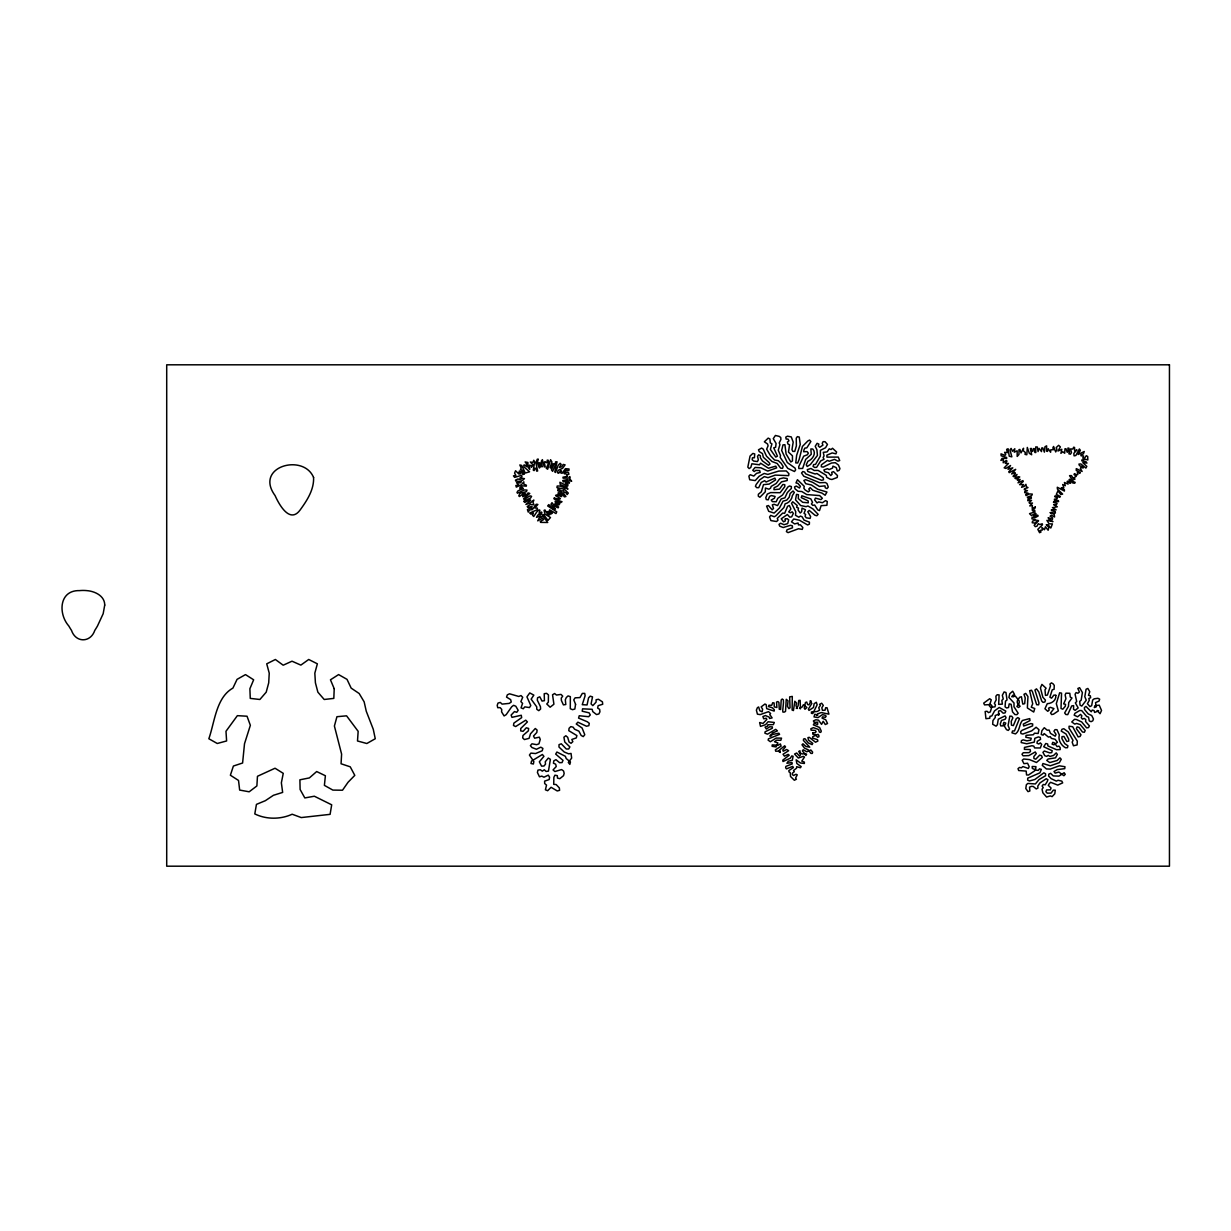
<?xml version="1.0" encoding="UTF-8"?>
<svg xmlns="http://www.w3.org/2000/svg" width="1231" height="1231" viewBox="0 0 1231 1231"><rect width="100%" height="100%" fill="white"/><g stroke="black" fill="none" stroke-linecap="round" stroke-linejoin="round"><path stroke-width="1.5" d="M575.569 704.317L574.831 709.041L572.507 709.687L570.292 708.702L570.353 696.669L568.06 695.9L566.306 697.562L565.321 699.762L565.798 704.532L563.398 704.871L561.398 700.501L561.274 698.085L562.721 696.146L561.028 694.407L556.458 695.053L554.596 693.515L552.55 694.807L553.919 704.224L550.134 707.21L546.764 703.963L548.334 702.132L548.457 694.915L546.61 693.345L544.21 693.699L544.425 700.685L542.04 701.07L539.793 696.808L537.562 697.746L537.301 700.147L540.44 706.64L540.594 709.056L538.778 710.656L536.778 709.287L536.731 706.871L531.146 699.146L533.839 695.13L529.761 692.93L526.93 696.838L530.807 705.563L529.453 707.563L524.775 706.871L523.267 708.764L521.036 707.856L522.575 703.363L520.867 701.639L522.698 697.3L521.005 695.561L518.759 696.454L509.542 693.807L507.341 694.823L506.541 697.1L510.665 699.639L511.234 701.993L509.265 703.393L502.063 704.117L500.325 702.424L497.986 703.07L497.216 705.363L497.724 707.717L500.14 707.625L501.74 709.441L501.586 711.857L504.095 715.934L506.156 714.672L511.665 706.825L513.558 705.317L515.804 706.225L518.159 710.302L516.774 712.287L514.45 711.595L511.127 715.073L511.973 717.35L521.282 715.257L521.652 717.642L513.881 723.105L513.481 725.49L515.651 726.567L525.729 720.181L527.407 721.92L520.744 728.49L520.713 730.906L523.083 731.322L526.299 727.813L528.638 728.444L528.345 730.845L522.975 735.492L522.683 737.892L524.421 739.569L529.099 738.354L530.469 733.845L535.285 728.506L537.116 730.091L536.808 732.476L533.515 736.03L534.623 738.185L539.347 737.169L540.255 739.416L538.932 743.863L536.639 744.663L531.946 743.801L530.407 745.663L531.961 747.525L536.424 749.264L540.794 747.186L542.886 748.417L542.24 750.741L535.562 753.557L530.869 753.11L529.438 755.065L533.854 761.604L533.377 764.02L530.976 763.512L531.5 761.112L542.394 754.48L543.917 756.357L539.347 761.82L541.563 766.128L543.979 766.021L545.502 764.143L545.271 761.743L548.318 758.065L550.38 759.327L548.457 771.114L546.072 771.452L544.317 769.775L542.317 771.145L540.332 769.744L537.947 770.129L537.424 772.499L539.47 776.792L541.794 776.13L543.964 777.207L548.287 775.145L549.58 777.176L549.195 779.562L544.625 781.131L544.671 783.547L546.518 785.116L545.41 789.81L547.657 790.717L551.073 787.286L557.258 790.948L559.597 790.333L559.336 787.917L556.135 784.532L553.719 784.362L553.858 777.33L554.95 775.176L557.32 775.668L557.474 778.084L559.828 778.669L563.521 775.684L564.167 773.345L563.567 771.006L561.598 769.575L554.858 771.545L553.058 769.929L556.243 766.544L555.658 764.189L553.442 763.22L553.827 760.82L555.966 759.681L559.613 762.697L562.028 762.589L563.029 760.389L555.689 754.111L556.92 752.033L565.352 756.296L566.214 758.558L570.445 762.035L569.83 764.374L568.307 762.481L571.646 758.111L571.046 753.434L568.66 753.834L564.229 752.003L558.982 747.048L559.043 744.632L561.321 743.816L566.26 748.987L568.676 749.017L569.891 746.925L564.752 741.97L563.921 737.215L565.845 735.753L567.691 737.323L569.045 741.954L571.046 743.309L572.83 741.662L571.83 739.462L576.308 737.923L576.893 735.584L568.784 730.675L569.091 728.275L570.83 726.598L573.169 727.213L574.554 729.198L578.893 731.152L581.14 735.43L583.263 736.6L584.787 734.722L582.094 727.998L576.262 723.997L577.878 722.197L586.464 726.228L588.833 725.69L589.28 723.32L587.387 721.812L578.57 718.073L579.247 715.75L588.649 716.719L590.28 714.934L589.11 712.826L582.217 711.226L582.571 708.825L592.142 709.287L592.773 711.626L596.543 714.565L598.881 713.949L599.943 711.78L599.666 709.379L597.635 708.04L598.128 705.671L602.713 704.255L602.436 701.855L598.497 699.27L596.127 699.731L596.066 702.147L592.819 705.609L591.065 703.947L592.526 696.9L590.218 696.161L588.541 697.9L587.064 704.948L582.263 704.686L585.11 695.792L584.74 693.407L582.325 693.407L579.939 697.592L575.108 697.823L573.769 699.839L575.569 704.317M812.814 732.799L812.814 734.184L815.491 734.892L817.584 737.231L818.892 736.784L818.877 735.399L818 734.338L812.768 736.63L812.506 737.985L817.599 739.723L817.861 741.077L815.507 742.216L809.29 737.323L807.936 737.615L808.505 740.062L812.752 743.37L812.137 744.601L808.367 742.97L804.905 738.677L803.566 739.046L803.412 740.416L809.767 747.186L806.013 746.494L802.966 743.816L801.997 744.801L804.489 748.109L808.259 749.848L810.921 753.418L812.306 753.403L812.629 752.064L810.844 750.002L806.782 751.772L803.197 749.756L802.458 750.925L805.92 755.465L806.582 754.218L805.336 753.572L802.273 753.957L799.458 752.664L798.734 751.464L799.95 750.756L800.396 755.065L799.427 756.049L796.719 753.018L794.564 754.018L798.288 758.019L803.304 756.357L804.489 757.065L801.766 761.143L804.351 762.097L804.366 763.482L800.412 762.974L796.165 759.819L796.857 763.528L801.181 766.621L800.381 767.744L796.642 766.682L796.642 768.067L793.549 770.529L794.287 771.699L792.287 773.268L792.441 774.638L793.533 775.499L796.011 774.268L797.257 774.838L795.534 778.13L796.426 779.192L794.349 780.254L790.517 776.469L790.225 772.591L789.009 771.945L788.871 770.575L793.38 767.605L792.733 766.39L786.44 768.867L785.64 767.744L785.87 766.39L792.195 763.928L791.995 762.558L786.901 763.251L788.332 761.189L792.302 760.296L793.103 756.249L791.764 755.957L790.256 758.25L782.993 761.527L782.762 760.173L789.225 755.234L788.148 754.357L784.424 756.157L783.039 754.234L788.656 750.725L786.655 749.51L783.224 751.233L782.808 749.925L785.516 746.909L784.701 745.786L779.485 750.018L779.085 751.741L780.269 752.464L780.146 751.079L775.715 751.218L775.361 749.879L781.085 746.155L780.423 743.955L778.054 745.263L772.237 744.909L772.099 746.294L776.069 746.94L777.915 742.924L774.514 741.724L776.684 740.154L780.808 740.323L781.547 738.138L776.176 738.077L770.391 741.724L768.144 740.17L768.436 738.831L779.592 734.384L778.854 733.214L770.529 734.876L769.898 736.123L771.268 735.892L772.376 733.045L777.423 730.891L775.684 729.352L767.498 734.168L764.913 733.184L765.067 731.814L772.314 728.275L772.391 726.905L769.698 726.782L766.374 729.06L765.051 727.075L767.652 726.136L767.882 724.767L773.376 724.613L774.314 722.459L768.129 721.751L765.59 724.659L760.512 726.382L759.619 722.52L763.02 723.443L766.821 719.458L766.205 718.227L763.697 718.766L762.897 716.58L765.451 715.55L769.252 717.181L769.575 718.519L772.129 717.904L769.775 714.596L770.575 713.472L768.544 711.656L760.143 714.611L757.419 714.149L756.388 710.164L757.419 707.64L758.65 706.994L759.819 710.795L762.143 711.81L762.635 709.179L761.173 706.886L764.913 704.04L766.174 704.624L766.682 708.641L774.161 711.087L774.345 709.718L772.36 707.794L768.498 706.548L768.944 705.24L771.683 705.317L772.714 702.747L774.084 702.932L774.299 706.886L776.884 707.502L776.561 702.055L777.838 701.532L778.915 702.393L779.269 709.241L780.639 709.502L781.193 699.947L782.208 699.008L783.347 699.808L783.485 702.547L782.716 710.749L782.947 712.103L784.332 712.087L785.532 711.41L786.24 699.3L788.04 700.854L787.501 706.348L788.902 708.625L790.04 707.825L789.656 696.884L792.287 696.423L792.133 710.087L793.426 710.564L794.826 701.27L796.503 702.978L795.98 705.702L797.349 708.456L796.272 708.302L798.073 705.917L798.781 700.454L800.165 700.347L800.442 708.81L799.519 708.225L802.273 706.917L803.366 704.717L806.874 707.486L805.012 709.287L804.243 708.133L805.428 702.501L806.736 702.039L807.598 704.578L808.967 704.809L811.091 700.947L809.998 701.008L811.845 703.47L808.336 709.194L808.998 710.41L813.491 707.471L814.122 703.717L816.338 702.27L817.138 704.824L812.799 713.534L811.429 713.334L811.444 711.949L817.261 711.472L819.569 710.133L818.753 707.702L820.385 705.471L819.584 704.332L821.677 703.224L823.308 705.44L821.816 707.763L822.446 710.395L825.093 710.179L825.662 707.717L827.047 707.748L828.925 714.149L821.308 712.564L817.446 713.918L816.784 715.55L817.784 715.134L814.799 714.257L814.014 716.919L818.015 717.611L822.446 714.642L825.139 715.242L826.155 716.18L825.385 717.319L822.647 716.873L822.046 718.104L825.755 719.796L827.524 723.52L825.293 724.536L823.185 721.289L821.569 724.367L818.538 720.166L815.845 719.766L813.368 720.966L815.06 723.536L817.599 724.628L817.692 722.182L815.06 722.289L813.322 724.828L819.6 727.506L821.292 731.137L820.708 732.383L819.354 732.091L818.523 729.491L813.383 727.644L810.86 728.767L811.091 730.137L815.199 730.445L816.061 731.537L815.414 732.753L812.814 732.799M313.582 477.505C314.12 489.938 306.704 500.925 299.933 510.25C289.654 523.929 278.945 504.264 275.067 495.57C253.863 466.564 303.58 452.962 313.582 477.505M785.255 519.036L785.255 520.975L783.516 521.821L781.239 518.79L787.363 514.512L789.779 517.158L791.687 516.835L793.349 513.342L792.149 511.819L790.456 512.788L788.732 511.911L790.918 508.942L789.379 505.495L787.609 506.264L784.639 513.342L782.731 513.05L777.269 518.389L777.992 520.19L776.576 521.513L770.883 520.59L769.56 516.958L770.714 515.389L774.314 516.774L775.945 515.743L783.947 507.495L785.147 503.818C788.794 503.033 792.01 499.447 792.302 495.754L794.318 492.446L793.041 490.984L790.164 493.477L789.225 497.186L786.763 500.109L783.054 501.155L779.469 507.988L774.145 513.081L768.698 511.311L766.59 506.126L768.436 505.556L772.176 509.819L773.53 508.449L772.314 504.833L774.161 504.295L777.546 505.602L781.208 498.909L784.901 497.832L787.332 492.569L791.348 488.476L791.348 486.537L789.486 485.999L787.84 487.014L782.516 495.031L777.807 498.278L776.161 501.771L772.345 501.602L771.221 500.032L774.391 498.263L775.099 496.462L771.468 495.57L769.667 496.278L768.206 499.848L766.282 499.54L765.79 497.678L767.267 494.108L770.637 492.585L780.115 492.708L784.809 486.63L784.778 484.691L782.854 484.475L779.469 489.138L773.976 489.676L774.099 487.753L777.592 486.076L781.562 481.844L787.194 480.536L787.209 478.597L783.393 477.905L779.654 478.828L776.207 483.475L771.206 486.383L770.529 488.184L768.883 489.199L765.451 488.015L765.297 491.8L759.896 497.262L758.296 496.185L758.358 494.247L761.343 491.8L763.497 484.645L769.144 484.075L775.607 479.921L774.884 478.136L766.082 482.013L764.666 480.705L761.22 482.429L758.711 487.661L756.773 487.691L755.434 486.307L756.157 484.506L759.665 479.89L764.328 476.597L767.99 477.69L775.222 475.104L788.64 475.628L788.933 473.704L786.27 470.95L778.838 471.058L767.852 474.412L764.189 473.443L759.142 476.305L755.234 480.582L749.694 479.751L748.879 476.12L750.218 474.72L753.787 476.058L756.526 473.35L760.189 472.427L759.65 470.581L755.772 470.365L754.234 471.55L752.756 470.304L755.111 467.441L760.912 467.826L767.759 471.073L776.669 467.888L775.761 466.18L768.406 468.226L760.573 463.195L759.496 464.795L751.879 463.779L750.756 467.488L749.14 468.565L747.817 467.149L750.048 456.07L752.864 453.423L754.726 453.931L754.403 457.778L752.464 457.794L752.172 459.702L753.572 461.04L757.404 461.563L758.327 459.871L757.527 456.301L758.727 454.793L760.404 455.762L760.343 457.701L762.451 460.933L768.513 465.287L769.99 464.025L768.96 462.394L763.328 457.27L762.466 453.593L759.235 451.592L758.496 449.792L761.635 448.069L763.251 449.13L766.467 456.116L771.96 461.502L777.176 463.471L780.608 468.103L782.531 468.365L783.178 466.549L781.146 463.287L778.269 460.686L774.53 460.009L770.544 455.793L766.667 449.161L768.082 445.822L767.544 443.976L764.374 441.806L768.19 438.113L769.929 438.975L770.267 442.837L771.914 443.837L770.36 449.392L775.745 457.086L777.438 456.162L773.745 447.838L775.607 447.284L776.099 443.499L773.268 438.651L775.407 435.466L779.177 436.359L780.746 437.497L780.931 439.421L779.223 442.898L779.9 444.699L778.269 450.207L780.485 455.501L780.177 457.409L787.748 468.349L794.487 471.504L795.626 469.934L795.041 468.103L787.286 462.502L781.654 450.484L782.978 444.883L784.916 444.714L786.101 453.947L790.81 461.979L792.456 460.948L792.456 455.809L788.471 452.1L789.548 444.853L787.855 443.914L787.425 442.021L788.948 440.836L788.071 439.113L786.132 439.052L785.778 437.143L787.455 436.189L791.256 436.897L793.195 442.114L791.979 449.638L792.826 451.392L794.764 451.408L796.38 445.884L796.242 438.19L797.38 436.62L799.258 437.082L800.258 444.453L796.642 455.301L795.749 462.887L797.688 463.01L799.15 459.425L802.427 446.438L807.859 440.96L809.583 440.083L810.86 441.529L806.797 447.853L804.874 448.084L804.012 449.823L803.597 451.715L807.151 451.608L808.336 453.146L807.321 454.793L803.705 456.178L798.719 466.611L798.842 468.534L802.643 468.426L805.69 459.394L811.244 454.301L810.86 448.93L812.799 449.038C816.722 453.362 812.429 459.548 807.89 461.302L806.243 464.81L807.197 466.487L810.429 464.487L817.43 455.47L816.907 449.73L815.214 446.314L817.107 443.314L818.861 444.129L818.307 445.976L819.738 447.284L822.954 445.13L822.2 443.345L823.124 441.652L825.062 441.714L827.463 444.422L825.57 447.73L820.415 450.331L820.323 456.085L815.538 464.379L813.614 464.595L813.06 466.441L814.707 467.457L816.63 467.334L820.708 460.917L824.062 459.255L823.093 457.578L824.047 455.901L823.277 452.346L827.109 451.9L829.263 448.807L831.048 449.546L832.51 448.269L836.588 452.023L835.957 453.839L832.202 452.931L826.878 455.178L826.955 457.116L838.265 457.086L839.711 460.563L837.865 461.148L834.541 459.363L829.248 461.24L827.509 460.394L821.4 464.826L821.308 466.764L823.2 467.118L831.556 463.01L835.357 462.702L838.434 465.056L839.942 468.611L839.127 470.365L837.326 471.088L836.264 467.626L832.941 466.149L832.556 468.057L829.186 469.565L827.447 468.703L823.878 469.965L824.693 471.719L828.417 472.75L830.74 475.581L832.125 474.212L831.694 472.319L833.495 471.627L837.48 475.551L837.234 477.474L831.941 479.49L830.033 479.121L826.663 477.243L826.278 475.351L818.076 470.396L814.23 470.473L810.937 468.472L807.29 469.627L807.798 471.488L815.107 473.981L816.984 473.52L823.324 477.89L823.493 479.813L821.631 480.321L805.551 473.781L804.659 472.073L802.797 471.55L801.55 473.027L803.751 476.197L819.708 482.752L825.355 482.506L826.986 483.537L828.294 487.107L827.032 488.584L825.262 487.799L824.985 485.876L819.369 486.43L812.783 482.383L805.628 479.659L803.858 480.459L805.751 483.706L811.414 484.968L817.784 489.276L826.94 492.046L825.139 495.247L821.923 493.077L812.829 490.261L810.183 487.645L808.813 489.015L809.721 490.723L808.198 491.923L804.951 489.8L803.843 488.23L804.274 486.337L797.426 479.69L795.98 482.952L797.873 483.368L800.381 486.322L799.473 488.015L796.257 486.045L794.549 486.953L795.026 488.83L798.011 491.261L801.843 491.538L806.782 494.585L819.661 495.585L822.354 498.263L820.954 499.601L815.414 498.124L814.63 499.894L817.045 502.91L818.723 501.925L822.431 502.725L825.539 500.617L827.263 501.494L826.909 505.295L821.123 505.664L819.492 510.603L817.707 509.865L814.63 505.002L812.737 505.387L811.444 503.941L812.552 502.356L810.844 498.924L801.843 495.77L801.289 497.616L808.136 500.894L808.275 502.817L802.689 502.31L798.288 498.586L798.427 494.724L796.519 494.37L795.518 499.817L800.642 505.541L806.105 506.664L807.921 505.972L812.891 508.911L818.123 514.327L816.815 515.743L814.953 515.25L809.213 510.434L807.798 511.757L810.629 516.574L810.106 518.436L806.305 517.82L805.074 516.312L805.613 514.45L804.043 513.327L805.459 509.742L802.027 508.126L801.643 511.696L800.227 513.004L798.073 509.957L798.473 508.064L796.672 507.341L797.165 505.464L792.749 501.786L791.548 503.31L795.749 511.696L795.518 515.297L798.842 517.205L800.412 516.066L802.181 516.866L804.028 520.097L809.429 522.19L809.367 524.129L807.628 524.96L799.396 520.205L793.749 519.005L791.487 521.806L794.641 523.944L798.088 523.006L798.442 524.914L800.365 524.806L802.874 527.576L802.243 529.407L798.473 528.745L788.04 532.638L786.409 531.607L787.024 529.776L792.487 527.807L792.364 525.868L790.517 525.283L783.239 527.53L779.731 526.176L779.023 524.375L780.577 523.221L784.009 524.714L787.702 523.59L788.686 519.867L787.163 518.666L785.255 519.036M1055.829 695.315C1056.46 700.316 1051.782 703.547 1047.273 703.686L1044.95 708.779L1047.766 711.318L1049.197 710.025L1048.597 708.179L1050.335 707.317L1053.951 708.579L1050.535 713.011L1051.674 714.565L1053.567 714.134L1058.352 710.872L1056.321 703.624L1059.645 692.776L1061.553 693.161L1061.014 708.471L1062.799 709.21L1065.277 706.286L1065.538 704.378L1063.661 703.87L1065.938 698.716L1065.138 694.93L1065.954 693.176L1069.816 693.284L1070.262 697.1L1071.986 697.992L1068.723 702.501L1068.477 706.332L1064.661 712.934L1065.815 714.488L1067.754 714.626L1071.709 705.917L1073.617 705.625L1073.54 709.302L1075.155 710.349L1078.171 707.933L1075.371 702.901L1076.694 701.485L1075.078 694.207L1076.109 692.576L1077.925 693.268L1079.387 692.007L1077.833 688.498L1079.587 687.683L1082.388 692.545L1081.172 700.147L1079.71 701.408L1080.064 705.163L1081.772 706.086L1086.265 700.224L1084.803 696.684L1086.081 689.222L1087.85 688.452L1089.758 691.73L1088.466 695.284L1090.327 695.807L1090.651 697.715L1088.866 698.485L1089.281 700.377L1087.388 703.717L1089.958 706.594L1091.666 705.671L1092.666 700.039L1094.174 698.823L1097.929 698.285L1099.652 699.162L1099.098 701.024L1095.559 702.609L1096.129 706.948L1094.297 707.548L1094.898 705.702L1099.237 705.178L1101.53 710.456L1100.052 713.718L1097.144 710.533L1098.621 710.856L1094.651 712.441L1094.097 710.595L1092.236 710.072L1091.235 711.733L1085.942 706.394L1084.388 707.548L1084.511 709.487L1088.235 713.903L1091.728 715.55L1093.451 718.966L1092.805 720.797L1091.081 721.674L1089.281 720.951L1088.543 717.15L1086.711 716.519L1081.726 710.61L1079.802 710.472L1074.909 713.365L1074.186 715.165L1077.617 716.796L1080.541 714.395L1081.864 715.811L1081.218 717.642L1082.449 719.119L1084.249 718.396L1085.804 719.55L1085.542 721.474L1089.373 725.828L1088.543 727.583L1086.634 727.89L1081.71 721.966L1076.463 719.535L1074.54 719.289L1071.77 721.951L1074.74 724.12L1076.556 723.443L1080.249 724.582L1085.203 730.506L1084.388 732.26L1082.464 731.999L1078.972 727.398L1077.11 726.875L1076.325 728.644L1080.972 734.799L1080.049 736.507L1078.156 736.892L1072.693 726.736L1069.077 726.213L1069.031 728.136L1077.31 741.139L1077.11 744.924L1073.463 745.771L1072.155 742.155L1073.047 740.447L1068.354 732.045L1063.815 728.721L1061.968 729.275L1061.245 731.076L1066.031 733.999L1068.708 739.154L1068.739 741.077L1066.846 741.508L1063.938 736.477L1062.014 736.63L1061.891 738.569L1064.753 743.616L1067.923 745.801L1067.462 747.679L1065.523 747.771C1061.122 745.463 1057.829 739.8 1059.322 734.953L1056.967 729.706L1055.044 729.629L1053.951 731.229L1056.075 734.461L1055.182 736.184L1050.505 733.368L1049.12 730.075L1047.181 730.183L1044.273 727.706L1041.872 730.722L1041.241 734.522L1043.072 735.153L1044.18 733.568L1048.443 737.092L1050.335 736.723L1051.336 738.369L1055.09 739.277L1057.429 742.308L1053.936 744.832L1052.074 744.155L1052.782 742.308L1054.613 743.032L1057.044 746.601L1058.922 746.14L1060.153 747.632L1060.214 749.571L1056.521 749.71L1047.873 745.909L1047.658 743.986L1045.781 743.509L1043.719 746.771L1052.228 750.725L1051.705 752.587L1049.781 752.895L1044.319 751.018L1042.934 752.356L1044.796 755.726L1046.612 756.373L1048.273 755.372L1049.874 756.45L1053.567 755.449L1056.213 752.895L1057.352 754.449L1055.521 757.85L1048.073 759.019L1046.765 760.435L1049.751 762.574L1057.183 760.481L1059.937 757.85L1061.245 759.281L1059.368 762.651L1050.289 765.805L1042.949 763.528L1042.272 765.343L1046.427 768.944L1050.274 769.083L1059.322 765.805L1064.969 766.728L1064.753 768.652L1057.26 769.606L1054.013 771.514L1055.136 773.099L1058.86 772.052L1063.907 775.73L1065.246 774.33L1064.138 772.729L1058.952 776.13L1053.274 775.93L1050.628 773.345L1048.843 774.099L1048.612 776.022L1051.136 778.654L1056.336 781.1L1058.091 780.285L1061.845 781.131L1062.676 782.87L1057.737 785.101L1050.612 782.3L1049.258 783.685L1048.289 785.363L1051.059 788.025L1050.382 789.84L1046.565 789.963L1045.919 791.779L1047.273 793.164L1051.074 793.118L1053.336 790.133L1055.275 790.179L1054.782 793.841L1052.105 796.626L1050.289 795.918L1046.596 797.042L1042.857 792.81L1042.057 789.179L1043.211 787.625L1042.118 786.024L1043.273 784.486L1045.196 784.778L1047.273 781.516L1047.904 779.685L1046.227 778.731L1039.918 782.931L1037.779 786.147L1037.948 788.071L1036.225 788.933L1033.255 786.455L1031.316 786.363L1029.547 787.163L1029.855 790.994L1028.023 791.625L1025.792 788.532L1026.377 784.701L1027.839 783.455L1035.394 783.947L1039.01 779.608L1045.581 775.715L1045.581 773.776L1043.888 772.822L1034.871 779.485L1029.393 780.977L1027.654 780.131L1027.731 778.192L1039.903 772.822L1041.349 769.375L1039.487 768.867L1038.272 770.375L1036.348 770.206L1032.317 768.421L1032.178 766.498L1035.933 766.636L1035.733 768.559L1034.702 770.821L1028.485 775.022L1026.546 774.945L1026.177 771.098L1018.668 770.514L1018.022 768.683L1019.483 767.421L1021.376 767.821L1022.838 766.544L1028.316 768.436L1029.193 766.698L1027.577 763.251L1023.946 763.666L1022.207 760.25L1023.684 759.004L1029.439 759.573L1036.471 762.481L1042.288 757.465L1041.549 755.68L1039.687 755.142L1035.779 759.188L1033.963 758.511L1033.825 756.588L1036.271 753.603L1035.256 751.956L1028.854 755.603L1023.069 755.819L1021.992 754.218L1023.238 752.726L1029.008 752.649L1030.516 751.433L1030.162 749.541L1024.392 749.356L1024.469 747.417L1031.932 745.74L1033.84 746.14L1034.594 747.925L1040.318 747.971L1041.672 744.355L1040.364 742.924L1038.764 744.016L1036.994 743.216L1037.318 741.308L1040.58 739.323L1040.257 737.415L1038.395 736.923L1034.809 738.292L1034.286 742.124L1026.746 743.77L1021.191 742.555L1021.422 740.631L1023.192 739.831L1026.916 740.862L1030.701 740.123L1031.239 738.261L1025.823 737.261L1026.069 735.338L1033.348 734.753L1034.486 733.184L1038.148 733.476L1038.979 729.691L1036.102 727.244L1031.732 730.829L1022.869 734.045L1020.991 733.553L1020.637 731.645L1022.038 730.322L1032.578 725.89L1032.701 723.966L1030.809 723.582L1023.669 726.013L1023.315 724.12L1029.978 720.535L1029.716 718.612L1022.376 720.489C1019.053 724.413 1020.022 730.522 1015.529 733.922L1011.959 732.83L1012.544 730.983L1014.482 730.937L1019.483 718.612L1017.822 717.611L1016.237 718.719L1013.359 725.598L1011.467 725.167L1011.236 721.335L1012.898 717.842L1011.759 716.273L1009.82 716.119L1008.081 725.49L1009.528 728.967L1008.235 730.414L1006.481 729.614L1003.234 724.182L1003.942 722.351L1005.773 723.105L1005.004 724.921L1002.711 725.859L1000.772 725.905L1000.249 724.043L1001.495 720.412L1005.127 719.273L1006.066 717.581L1005.081 715.903L998.264 719.227L997.372 724.751L996.064 726.167L992.694 724.274L992.94 720.535L995.264 717.458L995.233 715.519L999.31 713.965L998.541 715.288L998.587 711.103L1000.434 710.518L1003.142 713.195L1005.065 712.934L1005.804 711.149L999.233 707.471L994.571 710.841L991.878 715.903L989.986 716.334L989.786 718.258L985.939 718.689L985.154 711.503L987.077 711.272L988.478 712.611L990.293 711.949L992.078 706.009L990.786 704.532L984.538 704.886L983.723 703.132L989.693 698.716L991.263 699.87L989.339 705.809L990.632 707.286L994.971 706.825L995.433 704.948L994.356 703.347L996.171 699.931L995.894 696.177L997.172 694.73L999.11 694.9L998.664 704.378L1002.357 704.132L1001.865 700.316L1003.265 698.977L1002.326 695.315L1004.111 691.914L1005.958 692.514L1007.035 699.993L1005.496 701.147L1005.065 706.856L1006.65 707.979L1008.528 707.517L1009.205 703.886L1011.097 704.317L1012.528 711.872L1014.944 714.58L1016.883 714.657L1018.16 713.211L1014.005 706.779L1014.005 702.978L1008.897 697.423L1009.774 693.73L1012.698 691.222L1014.513 694.422L1013.682 696.761L1011.744 696.715L1012.928 695.176L1015.267 696.007L1019.176 700.901L1019.237 702.87L1016.898 706.502L1018.56 707.471L1020.099 706.286L1017.314 702.932L1017.252 700.962L1019.576 697.331L1021.422 696.731L1022.807 704.117L1024.684 703.655L1025.223 697.931L1023.992 694.299L1025.715 693.407L1027.947 696.561L1027.362 707.963L1033.717 712.041L1034.732 708.533L1031.27 707.163L1032.717 703.778L1029.655 690.714L1031.532 690.222L1032.501 691.899L1036.671 704.717L1038.61 704.824L1038.995 702.932L1034.932 690.037L1036.471 688.852L1038.764 691.884L1041.688 700.962L1043.011 702.378L1044.904 701.978L1045.442 700.116L1042.857 697.238L1040.426 687.914L1041.918 684.405L1046.088 688.237L1044.996 689.837L1045.488 695.407L1047.396 695.084L1050.489 685.929L1049.951 684.067L1051.474 682.866L1053.12 683.867L1054.259 685.421L1054.09 689.283L1052.228 689.852L1049.889 697.192L1051.582 698.146L1053.905 695.069L1055.829 695.315M554.212 498.093L554.196 499.047L562.013 501.725L560.597 502.679L555.166 501.109L555.196 502.063L559.69 503.833L558.782 505.002L555.212 503.541L554.658 504.325L558.628 507.003L558.135 507.834L554.827 506.372L551.98 502.679L550.98 504.264L555.489 509.095L553.796 509.08L548.749 504.618L547.672 505.926L556.751 511.834L555.997 513.573L549.641 509.819L549.365 510.742L552.334 513.219L551.057 513.973L548.103 511.481L547.241 511.927L549.795 514.712L548.318 515.358L544.948 509.942L544.071 510.357L544.979 514.096L550.488 517.528L548.01 520.374L543.594 514.558L542.194 514.927L547.703 522.483L540.594 522.375L540.286 521.452L543.625 519.605L542.609 518.205L537.701 520.836L539.347 517.836L541.917 516.912L540.394 516.004L536.501 517.312L537.947 514.897L540.794 514.435L541.948 512.881L541.471 512.034L539.04 513.435L539.886 510.265L539.009 509.834L536.885 511.788L533.746 516.512L532.592 515.327L533.423 512.912L531.069 514.189L529.669 513.019L537.116 509.803L537.424 508.157L534.87 507.972L537.901 504.448L536.224 504.233L532.361 509.634L529.592 509.926L528.253 512.096L527.422 509.649L529.807 508.034L531.577 508.357L532.084 506.495L527.776 507.31L527.207 506.526L530.392 504.479L533.977 504.818L533.038 502.494L533.823 500.048L530.269 502.987L525.868 504.448L530.699 500.371L529.976 499.74L524.821 502.402L523.667 501.263L530.638 498.001L531.592 496.324L529.992 495.862L524.298 499.447L523.529 498.847L529.807 493.416L528.053 492.923L526.283 495.231L522.744 496.739L522.898 495.185L525.514 493.954L524.468 492.939L519.482 496.524L518.774 495.862L520.021 493.323L526.391 491.646L527.006 490.092L524.391 489.953L517.466 493.231L516.989 492.385L518.036 490.8L523.375 488.692L522.467 487.553L519.836 488.738L520.005 487.214L522.544 485.83L526.283 486.183L526.406 485.229L523.837 484.152L523.837 481.813L521.39 484.752L516.297 487.107L515.851 485.522L518.62 484.829L516.528 482.706L520.236 482.891L521.375 481.675L515.774 481.029L515.481 480.105L517.928 478.967L522.529 480.413L524.437 478.628L519.913 478.059L521.944 476.812L521.605 475.351L514.635 477.351L513.435 475.858L515.927 475.458L514.589 473.15L515.558 470.75L518.913 474.058L520.79 473.735L520.882 472.781L518.99 472.535L519.39 470.965L522.159 471.719L522.836 474.489L524.36 474.166L523.113 470.596L520.451 469.488L521.236 468.134L519.836 464.964L521.682 465.426L525.283 473.027L529.592 471.796L524.037 466.995L523.79 465.149L524.745 464.949L526.468 466.672L526.591 463.81L525.129 461.948L527.899 462.456L527.991 467.165L529.73 469.396L529.453 465.149L531.115 465.641L531.5 467.303L532.931 464.949L530.315 461.979L532.808 462.502L533.777 460.271L534.654 461.84L533.285 470.088L534.069 470.627L534.916 468.18L535.87 468.365L536.701 471.134L537.655 470.996L535.854 462.687L537.332 459.194L538.301 459.132L537.301 462.718L539.301 467.98L540.07 467.395L538.763 462.748L540.209 462.918L541.332 466.611L542.286 466.764L541.348 461.179L542.394 459.655L544.21 466.872L545.179 466.918L544.364 462.348L544.964 461.594L547.118 462.887L547.226 460.148L548.18 460.225L548.641 463.01L546.272 468.272L547.672 469.257L550.58 459.702L551.965 462.056L550.026 467.518L550.78 468.134L552.781 463.856L554.242 463.779L551.442 469.842L552.611 471.365L555.212 465.549L555.55 461.871L557.058 461.779L554.781 471.95L555.596 472.473L558.151 465.318L560.136 463.287L561.167 464.426L559.366 467.457L561.751 466.78L563.213 464.441L565.106 464.841L562.613 468.303L558.397 470.227A3.031 3.031 0 0 0 557.751 472.95L558.674 473.243L560.813 470.457L561.505 471.134L560.536 472.781L562.059 473.32L565.444 468.672L569.061 468.996L568.845 470.627L566.014 470.227L563.936 473.381L564.737 473.92L566.875 471.965L568.63 472.781L568.86 474.32L566.245 474.397L567.645 476.351L562.982 477.197L563.059 478.151L568.799 478.043L569.876 476.582L569.984 479.105L571.661 481.213L567.353 479.582L562.721 480.552L563.321 481.921L566.875 480.982L569.476 482.275L569.291 483.229L565.629 482.475L565.444 483.414L568.03 484.722L567.614 486.153L559.92 482.26L560.274 484.583L566.522 487.153L567.968 489.092L560.059 486.03L557.197 486.03L556.935 487.599L564.367 489.215L568.307 493.108L567.137 494.57L565.798 492.523L563.983 492.154L563.567 490.415L561.967 491.2L558.12 488.922L557.705 490.615L563.752 493.6L565.937 496.539L564.367 496.847L562.69 494.6L558.243 492.708L558.089 494.2L561.69 495.631L561.659 496.601L556.212 494.924L555.581 495.662L560.367 498.493L559.736 499.232L554.212 498.093M1035.348 507.003L1034.717 508.695L1032.086 509.819L1032.932 511.034L1034.794 510.511L1034.871 511.958L1029.531 513.65L1031.486 515.543L1035.533 513.265L1036.148 514.019L1033.732 515.481L1034.102 516.374L1037.641 515.143L1038.164 515.974L1034.932 517.789L1032.178 517.174L1031.901 518.82L1036.071 519.928L1032.563 521.128L1032.224 522.744L1035.04 523.067L1037.718 520.313L1038.579 520.759L1034.148 525.268L1035.286 526.653L1037.041 526.16L1038.287 523.683L1039.641 524.514L1042.257 523.806L1042.503 524.745L1037.81 529.361L1039.595 532.7L1041.026 532.007L1039.995 530.438L1042.442 530.007L1041.888 527.484L1044.504 529.73L1045.411 526.76L1048.135 530.222L1048.874 527.437L1046.258 524.837L1047.935 524.668L1050.812 528.037L1052.413 523.914L1049.135 523.852L1046.904 520.39L1052.982 521.636L1048.904 519.344L1048.181 517.666L1052.474 519.344L1052.536 517.789L1050.12 516.22L1051.305 515.127L1054.552 516.958L1054.228 514.343L1049.997 512.619L1055.367 513.065L1055.259 511.588L1051.489 510.696L1051.443 509.726L1056.136 509.865L1052.443 507.634L1057.321 506.787L1053.613 504.602L1056.444 504.633L1057.09 503.325L1053.444 502.325L1053.905 501.479L1058.614 501.586L1058.383 500.648L1054.567 500.171L1054.398 499.217L1057.152 498.77L1057.214 497.816L1054.644 496.601L1055.198 495.801L1059.737 497.278L1060.368 496.555L1056.336 494.37L1057.937 490.861L1060.768 494.523L1062.661 494.108L1057.414 489.076L1057.291 487.23L1064.43 491.077L1064.353 489.584L1061.276 487.845L1063.83 487.661L1062.692 484.537L1065.277 485.706L1064.43 482.506L1068.093 484.091L1067.154 481.444L1068.062 481.106L1069.908 483.337L1070.801 482.998L1069.108 479.628L1069.954 479.198L1072.817 482.998L1074.709 483.229L1075.171 482.383L1073.555 481.706L1069.539 475.658L1071.447 475.566L1073.971 479.49L1074.909 479.274L1074.248 477.52L1076.309 476.259L1074.032 474.504L1074.432 473.627L1076.94 474.889L1077.817 474.489L1077.356 472.073L1079.849 473.366L1080.326 472.535L1076.233 470.38L1076.279 468.626L1082.111 471.458L1080.387 468.472L1080.756 467.58L1083.295 467.934L1082.957 467.026L1079.495 465.641L1078.925 464.072L1080.849 463.949L1085.88 468.088L1086.804 466.38L1082.803 462.671L1086.942 463.071L1085.804 461.502L1082.018 460.994L1081.726 460.071L1085.419 459.225L1087.804 459.994L1087.727 456.516L1086.311 455.716L1084.696 457.901L1082.772 458.194L1083.603 455.962L1081.08 455.793L1080.833 454.87L1083.403 453.885L1084.234 451.515L1078.125 454.501L1080.356 450.315L1079.387 448.961L1075.863 455.485L1074.078 455.855L1073.832 453.362L1076.94 449.93L1074.648 450.838L1074.555 447.438L1073.601 447.238L1072.893 449.038L1070.539 448.915L1071.493 452.608L1070.416 454.208L1068.847 453.777L1069.57 451.977L1068.908 448.176L1067.939 448.038L1068.062 451.792L1067.215 452.269L1065.938 448.715L1064.984 448.761L1064.692 453.239L1062.784 451.746L1060.907 453.316L1061.799 449.3L1057.998 451.023L1060.383 446.93L1058.629 445.314L1056.183 447.607L1056.921 449.407L1055.706 451.931L1053.567 446.499L1052.813 448.038L1053.936 449.623L1050.735 449.854L1050.612 452.269L1048.197 448.715L1047.504 451.408L1046.565 451.146L1046.627 445.822L1044.95 446.776L1044.396 452.146L1042.795 447.93L1041.841 447.869L1041.472 451.608L1039.133 448.392L1038.056 451.577L1037.348 447.007L1035.733 446.899L1035.81 452.562L1034.856 452.439L1034.363 448.638L1033.394 448.623L1032.717 451.423L1031.763 451.285L1031.332 448.438L1030.378 448.546L1031.67 454.762L1029.347 453.377L1027.3 447.422L1026.823 454.762L1025.023 454.377L1025.361 452.516L1023.284 450.731L1023.546 448.238L1021.007 452.916L1019.899 449.438L1018.96 449.669L1018.976 454.454L1017.191 456.439L1017.16 450.808L1014.282 452.177L1014.821 448.73L1012.467 451.3L1011.143 448.407L1009.959 449.807L1011.851 456.855L1009.235 456.224L1008.097 448.73L1006.65 449.377L1007.327 452.7L1004.588 452.316L1005.712 454.654L1005.035 455.347L1000.988 453.854L1001.172 455.793L1006.619 457.455L1006.696 458.424L1002.111 458.301L1000.895 460.394L1003.45 459.609L1003.203 462.748L1006.235 460.486L1007.004 461.071L1005.312 463.395L1008.466 463.487L1004.142 467.842L1005.881 468.442L1010.543 465.518L1008.004 469.288L1012.774 467.826L1008.743 471.781L1009.22 472.627L1015.698 469.35L1011.605 473.966L1014.975 472.535L1015.421 473.381L1013.051 476.305L1013.944 476.705L1017.006 474.489L1014.96 478.29L1015.837 478.69L1017.975 476.72L1019.73 476.936L1017.145 479.382L1017.498 480.29L1020.13 479.428L1018.037 482.844L1022.946 480.613L1023.207 481.536L1019.576 484.645L1023.484 484.583L1021.576 487.291L1024.238 486.445L1025.931 484.337L1026.454 486.845L1027.977 487.599L1024.484 488.738L1024.3 489.692L1027.454 490.677L1024.761 491.677L1024.669 492.631L1028.023 493.108L1025.669 494.724L1026.1 495.601L1029.439 493.923L1032.332 494.123L1031.67 495.616L1027.346 497.201L1027.747 498.078L1031.255 497.247L1031.347 498.216L1027.823 499.771L1027.823 500.74L1031.547 500.371L1029.085 502.663L1029.701 503.417L1032.486 503.017L1029.762 505.926L1032.378 505.433L1032.163 508.357L1035.348 507.003M104.727 605.067L103.173 613.7L97.511 625.933A98.141 98.141 0 0 1 94.787 630.395C90.555 642.921 75.722 642.921 71.506 630.395A98.141 98.141 0 0 1 68.767 625.933C57.995 613.684 59.103 590.049 79.538 590.618A35.899 35.899 0 0 1 86.739 590.618C94.725 591.188 104.773 595.804 104.727 605.067M334.216 688.714L333.816 698.392L324.199 699.485L317.875 692.161L315.413 682.805L314.828 673.142L317.367 663.817L308.719 659.477L300.856 665.109L292.009 661.201L283.192 665.202L275.375 659.493L266.727 663.832L269.235 673.172L268.712 682.836L266.204 692.176L259.879 699.485L250.262 698.392L249.893 688.729L253.648 679.804L245.492 674.603L237.06 679.358L232.921 688.098C216.102 697.5 214.748 721.966 208.839 738.754L217.272 743.493L226.612 740.954L225.981 731.291L237.368 715.657L247.031 716.227L250.355 725.321L244.507 743.755L242.599 763.005L233.398 766.036L230.382 775.222L238.522 780.454L239.66 790.071L249.17 791.795L256.879 785.947L257.464 776.284L275.036 768.236L283.253 773.345L281.36 782.824L282.653 792.41L273.42 795.303L265.373 800.673L256.433 804.382L254.802 813.922C266.235 819.569 280.606 819.523 292.162 814.23L301.241 817.569L330.093 814.353L331.693 804.812L314.351 796.226L304.826 797.934L300.118 789.486L299.902 779.808L309.381 777.915L316.675 771.545L325.384 775.745L324.399 785.363L332.847 790.087L342.51 790.225L348.034 782.285L354.79 775.361L350.235 766.821L341.064 763.774L341.603 754.111L334.401 726.028L336.94 716.704L346.573 715.827L358.159 731.337L357.498 740.985L366.838 743.509L375.255 738.738L373.27 729.275L366.269 711.256L364.145 701.824L359.175 693.515L351.158 688.114L347.019 679.358L338.602 674.588L330.462 679.804L334.216 688.714M1169.45 364.807L166.708 364.807L166.708 866.193L1169.45 866.193L1169.45 364.807"/></g></svg>
